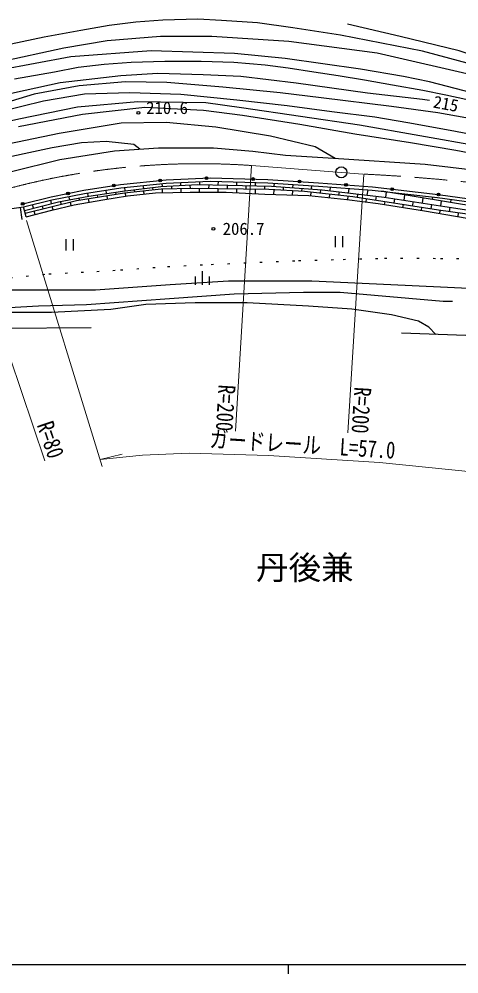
# Model space of a CAD drawing. Units: millimetres, scale not verified. Extents: x 40000 to 680000, y 20000 to 380000.
# Drawn here: x 139098 to 186354, y 204000 to 306695 of the extents above; entities that cross this region are included whole.
import ezdxf
from ezdxf.enums import TextEntityAlignment as Align

# ---------------------------------------------------------------- set-up
doc = ezdxf.new("R2010")
doc.units = ezdxf.units.MM
doc.header["$LTSCALE"] = 1000
doc.linetypes.add('CHAIN', pattern=[18.5, 12, -1.5, 3.5, -1.5])
doc.linetypes.add('DOTTED', pattern=[1.75, 0.25, -1.5])
for name, color, linetype, lineweight in [('M-BGD', 7, 'Continuous', 25), ('M-BMK', 2, 'CHAIN', 13), ('M-BMK-SRVR', 3, 'Continuous', 25), ('M-STR-HTXT', 7, 'Continuous', 13), ('M-TTL-BAND', 7, 'Continuous', 25)]:
    doc.layers.add(name, color=color, linetype=linetype, lineweight=lineweight)
doc.layers.add('M-BMK-HTXT', color=7, linetype='Continuous')
doc.styles.add('ＭＳ ゴシック', font='')
doc.styles.get('ＭＳ ゴシック').set_extended_font_data('MS Gothic')

msp = doc.modelspace()

# ---------------------------------------------------------------- hatches: boundary and pattern name
at = {"layer": 'M-BGD'}
for points in [[(159091, 289587, -0.41421), (159234, 289744, -0.41421), (159390, 289600, -1)], [(164089, 289494, -1), (164389, 289486, -0.41421), (164235, 289340, -0.41421)], [(149131, 288767, -0.41421), (149256, 288938, -0.41421), (149427, 288813, -1)], [(154099, 289325, -1), (154397, 289355, -0.41421), (154263, 289191, -0.41421)], [(169081, 289235, -1), (169380, 289216, -0.41421), (169221, 289076, -0.41421)], [(174068, 288878, -1), (174367, 288856, -0.41421), (174206, 288717, -0.41421)], [(144204, 287919, -1), (144499, 287977, -0.41421), (144380, 287801, -0.41421)], [(179047, 288422, -1), (179345, 288388, -0.41421), (179178, 288256, -0.41421)], [(184014, 287854, -1), (184311, 287813, -0.41421), (184142, 287685, -0.41421)], [(139330, 286830, -1), (139630, 286830, -0.41421), (139480, 286680, -0.41421)]]:
    msp.add_hatch(color=256, dxfattribs=at).paths.add_polyline_path(points)

# ---------------------------------------------------------------- linework, layer by layer
for p, q in [((150496, 288229), (150456, 288599)), ((152482, 288459), (152445, 288803)), ((153505, 288302), (153476, 288574)), ((154494, 288681), (154487, 289013)), ((155500, 288418), (155493, 288735)), ((156492, 288790), (156485, 289124)), ((157499, 288462), (157491, 288845)), ((158505, 288884), (158510, 289212)), ((159499, 288444), (159505, 288869)), ((160505, 288855), (160510, 289237)), ((161499, 288416), (161505, 288841)), ((162505, 288819), (162510, 289185)), ((163499, 288389), (163504, 288798)), ((164504, 288776), (164509, 289133)), ((165499, 288361), (165504, 288755)), ((166517, 288716), (166533, 289052)), ((167497, 288279), (167514, 288639)), ((168512, 288562), (168529, 288921)), ((170525, 288407), (170567, 288787)), ((172516, 288220), (172563, 288642)), ((144540, 287264), (144455, 287612)), ((146525, 287648), (146471, 287992)), ((147558, 287517), (147514, 287797)), ((148503, 287943), (148446, 288304)), ((148597, 287352), (148546, 287673)), ((149534, 287830), (149493, 288090)), ((150556, 287663), (150522, 287981)), ((151516, 288088), (151489, 288344)), ((152545, 287873), (152511, 288195)), ((154509, 288011), (154500, 288396)), ((156508, 288053), (156500, 288440)), ((158494, 288073), (158499, 288458)), ((160494, 288073), (160499, 288430)), ((162494, 288018), (162499, 288402)), ((164492, 287921), (164499, 288375)), ((166474, 287839), (166498, 288328)), ((168473, 287771), (168495, 288230)), ((169494, 288181), (169509, 288485)), ((170445, 287689), (170490, 288089)), ((171484, 287979), (171522, 288330)), ((172435, 287486), (172478, 287870)), ((173471, 287760), (173510, 288104)), ((174425, 287280), (174465, 287650)), ((174503, 287988), (174558, 288490)), ((175456, 287517), (175512, 287871)), ((176506, 287755), (176597, 288334)), ((177432, 287206), (177500, 287639)), ((195784, 285276), (178066, 288182)), ((178493, 287518), (178589, 288122)), ((179572, 287935), (179583, 288008)), ((180471, 287218), (180558, 287773)), ((181545, 287611), (181572, 287780)), ((183519, 287288), (183561, 287552)), ((140643, 286362), (140551, 286737)), ((141693, 286278), (141613, 286604)), ((142583, 286845), (142491, 287222)), ((143635, 286754), (143557, 287074)), ((144689, 286656), (144606, 286993)), ((145583, 287204), (145543, 287458)), ((146625, 287016), (146571, 287361)), ((176390, 287018), (176444, 287361)), ((178371, 286741), (178420, 287050)), ((179408, 286894), (179482, 287368)), ((180349, 286442), (180395, 286739)), ((181383, 286583), (181460, 287069)), ((182448, 286919), (182532, 287450)), ((183359, 286272), (183437, 286770)), ((184417, 286622), (184488, 287129)), ((185475, 286967), (185521, 287293)), ((139416, 285152), (139234, 286444)), ((139856, 285412), (139565, 286490)), ((140812, 285670), (140722, 286040)), ((142745, 286188), (142664, 286516)), ((182326, 286142), (182371, 286427)), ((184303, 285801), (184347, 286119)), ((185337, 285981), (185406, 286470)), ((186273, 285451), (186328, 285842)), ((144112, 283012), (144112, 281812)), ((144912, 283012), (144912, 281812)), ((173062, 283358), (173062, 282158)), ((173862, 283358), (173862, 282158)), ((158801, 278096), (158801, 279596)), ((158051, 278096), (158051, 278996)), ((159551, 278096), (159551, 278996))]:
    msp.add_line(p, q, dxfattribs=at)
for points in [[(213790, 293575), (207083, 295444), (198194, 298447), (189235, 301416), (182448, 303259), (173644, 304983), (168504, 305769), (164713, 306299), (160856, 306560), (158315, 306695), (154538, 306595), (151637, 306373), (148779, 306004), (145715, 305480), (141787, 304734), (138246, 303983), (132564, 302767), (125034, 300821), (120952, 299639), (113917, 297610), (106231, 295714), (101430, 295194)], [(212867, 295023), (207693, 295962), (200453, 298524), (192992, 301066), (186401, 303278), (180055, 304838), (174389, 306152)], [(218853, 292323), (214283, 292908), (209638, 293581), (204809, 295117), (197520, 297886), (188612, 300498), (177587, 303026), (168088, 304269), (159819, 304807), (154285, 304807), (148554, 304344), (143892, 303576), (136951, 302069), (129674, 300132), (123252, 298216), (115607, 296131), (107414, 294046), (100959, 292161), (93191, 289834), (89634, 288748)], [(221310, 291313), (213157, 292313), (206529, 293738), (200462, 295714), (195917, 296938), (192436, 297544), (183198, 299933), (180407, 300533), (175777, 301304), (167697, 302444), (162226, 302987), (153291, 303272), (144669, 302638), (136942, 301201), (132411, 300034), (125843, 297849), (117809, 294981), (109288, 292692), (101124, 290220), (94780, 287930), (90128, 285557), (81341, 284059)], [(187096, 298036), (184960, 298500), (182467, 299007), (179235, 299571), (176225, 300115), (173374, 300577), (170760, 300989), (167994, 301419), (165528, 301724), (162188, 302031), (158649, 302144), (154764, 302144), (151129, 302012), (148237, 301807), (145427, 301489), (142908, 300997), (138618, 300227)], [(187096, 298036), (184960, 298500), (182467, 299007), (179235, 299571), (176225, 300115), (173374, 300577), (170760, 300989), (167994, 301419), (165528, 301724), (162188, 302031), (158649, 302144), (154764, 302144), (151129, 302012), (148237, 301807), (145427, 301489), (142908, 300997), (138618, 300227)], [(183195, 297926), (182457, 298065), (176520, 298735), (168878, 299809), (162926, 300508), (158875, 300692), (153997, 300827), (150038, 300607), (143509, 299852), (137140, 298448), (132953, 296931), (129886, 295829), (124482, 294312), (120992, 293237), (116179, 291884), (111124, 290240), (105883, 288602), (100229, 286736), (94362, 285006), (87533, 282885), (80919, 281090), (75085, 279850), (74796, 279771)], [(230834, 286543), (226850, 287354), (223177, 287962), (219320, 288552), (214728, 289214), (209700, 290202), (203354, 291874), (194995, 294275), (189089, 295730), (184094, 296615), (179126, 297312), (171560, 298214), (167165, 298766), (160979, 299383), (154987, 299859), (150531, 299950), (145562, 299521), (140700, 298603), (135384, 297006)], [(190964, 293628), (185805, 294633), (180872, 295537), (177332, 296140), (172700, 296705), (167892, 297371), (162481, 297960), (156481, 298571), (151000, 298766), (146137, 298628), (141703, 297872), (137069, 296726)], [(208732, 288145), (204147, 289404), (198191, 291166), (188655, 292996), (175682, 295282), (163002, 297159), (159157, 297673), (151850, 297807), (145371, 297226), (139073, 295920), (134396, 294909), (129513, 293187), (122969, 291110), (114538, 288138), (104756, 285099), (92430, 281936), (88911, 280896), (78541, 278259), (74556, 277133), (72643, 275735), (72034, 274926), (71273, 271826)], [(201679, 289049), (199199, 289828), (195424, 290666), (190747, 291656), (186018, 292570), (181141, 293397), (175187, 294335), (169262, 295361), (163102, 296327), (158927, 296875), (152598, 297186), (145902, 296433), (139037, 295107)], [(173052, 291709), (170903, 292963), (166102, 294107), (160244, 295076), (154883, 295561), (150073, 295488), (143415, 294395), (136992, 293059), (130544, 291314), (124630, 289271), (119176, 287350), (112958, 285325), (107199, 283971), (100502, 282492), (93010, 280623), (86550, 278517), (81114, 277044), (78495, 276196), (77326, 275740), (76001, 275038), (75202, 274391), (74464, 273545), (73830, 272249), (73490, 270110)], [(152059, 292703), (151408, 293203), (148443, 293512), (145802, 293392), (142647, 292831), (135760, 291386), (129225, 289574), (122193, 287244), (116385, 285678), (109288, 283614), (103714, 281769), (97735, 280064), (91756, 278600), (87394, 277457), (81914, 276056), (79714, 275111), (78602, 274535), (77459, 273795), (76378, 272793), (75676, 271662), (74980, 268957)], [(78712, 266068), (80044, 267455), (83249, 269974), (86903, 272187), (89497, 273304), (105092, 278865), (122719, 285049), (133771, 288940), (138282, 290293), (143467, 291609), (149362, 292520), (154088, 292840), (159991, 292840), (164214, 292500), (167712, 292070), (172865, 291721), (182714, 291090), (188184, 290429), (195785, 289830), (202024, 289003), (210537, 287914), (221527, 286485), (234469, 284618), (243233, 283211)], [(139480, 286830), (142526, 287591), (146051, 288281), (149994, 288903), (154885, 289405), (159625, 289610), (165830, 289448), (171276, 289092), (177061, 288650), (184113, 287841), (196066, 286194)], [(139565, 286490), (142602, 287249), (146112, 287936), (150039, 288556), (154910, 289056), (159628, 289260), (165814, 289099), (171252, 288742), (177027, 288301), (184069, 287493), (196018, 285847)], [(139665, 286119), (143318, 287028), (146586, 287659), (150201, 288195), (154323, 288672), (158267, 288887), (161517, 288841), (166204, 288740), (171656, 288320), (178312, 287545), (184856, 286555), (195624, 284888)], [(195490, 284561), (184163, 286145), (174960, 287595), (169780, 288167), (165947, 288355), (157774, 288468), (154350, 288392), (150421, 287970), (145264, 287154), (139750, 285802)], [(139856, 285412), (142631, 286161), (145014, 286734), (148078, 287270), (150750, 287694), (153768, 287996), (157478, 288073), (161346, 288073), (165510, 287872), (170231, 287711), (174309, 287295), (177685, 286845), (182670, 286090), (187241, 285279), (189362, 284936), (195336, 284186), (196018, 285847)], [(81364, 264016), (83059, 265417), (85118, 266788), (88066, 268536), (92692, 270548), (103982, 274889), (118703, 280130), (129748, 283766), (136799, 286101), (139565, 286490)], [(220088, 276977), (217994, 277435), (214642, 277687), (209000, 277928), (202464, 277604), (196219, 277375), (190416, 277579), (180592, 278047), (170565, 278516), (161581, 278516), (155334, 278108), (147314, 277532), (136940, 277532), (128005, 276571), (119793, 275139), (112276, 273372), (104029, 270776), (97325, 268998), (89096, 267130)], [(222235, 278856), (221820, 277282), (218023, 276615), (213876, 275283), (208073, 275393), (204758, 274986), (201907, 274005), (199255, 272652), (197679, 272182), (195767, 272167), (187087, 272649), (180191, 272901)], [(185679, 276331), (184679, 276332), (173595, 277284), (169657, 277284), (162217, 277096), (155259, 276591), (146326, 275956), (141165, 275803), (132329, 275304), (124730, 274548), (112974, 271710), (103465, 268649), (92643, 265468), (86510, 263158), (84104, 261896)], [(183884, 272766), (183133, 273555), (182006, 274192), (179121, 274903), (174850, 275493), (170209, 275804), (163594, 276172), (158023, 276172), (152699, 275984), (148956, 275469), (142574, 275132), (136879, 275132)], [(146843, 273480), (137259, 273421), (128043, 272742), (120127, 271363), (108314, 268146), (100417, 264668), (95616, 262445), (90962, 261207), (87003, 259652)]]:
    msp.add_lwpolyline(points, dxfattribs=at)
at = {"layer": 'M-BGD', "linetype": 'DOTTED'}
msp.add_lwpolyline([(125289, 281003), (125265, 280181), (125446, 279234), (126371, 278252), (127394, 277878), (131539, 278152), (136388, 278696), (142282, 279290), (147439, 279551), (149985, 279727), (155047, 280082), (159735, 280308), (169123, 280730), (173912, 280852), (178345, 280969), (184364, 280963), (187874, 280913), (188826, 281029), (189709, 281270), (190225, 281508), (190724, 282115), (190959, 282917), (191011, 283477)], dxfattribs=at)
at = {"layer": 'M-BGD'}
for centre in [(151914, 296611), (159241, 289594), (164239, 289490), (149279, 288790), (154248, 289340), (169231, 289226), (174218, 288867), (144351, 287948), (179196, 288405), (184163, 287834), (139480, 286830), (159974, 284144)]:
    msp.add_circle(centre, 150, dxfattribs=at)
at = {"layer": 'M-BMK'}
msp.add_line((164062, 290948), (176128, 290024), dxfattribs=at)
for centre, radius, start, end in [((158459, 211144), 80000, 85.98429, 108.9158), ((166229, 90269), 200000, 80.7226, 87.16292)]:
    msp.add_arc(centre, radius, start, end, dxfattribs=at)
at = {"layer": 'M-BMK-SRVR'}
msp.add_circle((173724, 290208), 600, dxfattribs=at)
at = {"layer": 'M-STR-HTXT'}
for p, q in [((164062, 290948), (162353, 262377)), ((176128, 290024), (174434, 262206)), ((141877, 259186), (132525, 286824)), ((139903, 285037), (148023, 258589)), ((147796, 259329), (150180, 259914))]:
    msp.add_line(p, q, dxfattribs=at)
msp.add_lwpolyline([(147796, 259329), (152362, 259792), (157377, 260024), (165911, 259761), (177817, 259011), (190913, 257673)], dxfattribs=at)
at = {"layer": 'M-TTL-BAND'}
for p, q in [((40000, 205000), (579000, 205000)), ((168000, 205000), (168000, 204000))]:
    msp.add_line(p, q, dxfattribs=at)

# ---------------------------------------------------------------- texts
at = {"layer": 'M-BGD', "style": 'ＭＳ ゴシック'}
msp.add_text('215', height=1320, rotation=349.385, dxfattribs=at).set_placement((184962, 297595), align=Align.MIDDLE_CENTER)
msp.add_text('210.6', height=1320, dxfattribs=at).set_placement((152749, 296091), align=Align.BOTTOM_LEFT)
msp.add_text('206.7', height=1320, dxfattribs=at).set_placement((160974, 284144), align=Align.MIDDLE_LEFT)
at = {"layer": 'M-BMK-HTXT', "style": 'ＭＳ ゴシック'}
msp.add_text('丹後兼', height=2566, dxfattribs=at).set_placement((169799, 247704), align=Align.MIDDLE_CENTER)
at = {"layer": 'M-STR-HTXT', "style": 'ＭＳ ゴシック', "width": 0.8}
msp.add_text('R=200', height=1833, rotation=266.577, dxfattribs=at).set_placement((162068, 262325), align=Align.TOP_RIGHT)
for s, rotation, p in [('R=200', 266.516, (174270, 262216)), ('R=80', 288.695, (141742, 259096))]:
    msp.add_text(s, height=1833, rotation=rotation, dxfattribs=at).set_placement(p, align=Align.BOTTOM_RIGHT)
msp.add_text('ガードレール\u3000L=57.0', height=1833, rotation=356.395, dxfattribs=at).set_placement((169461, 259486), align=Align.BOTTOM_CENTER)

doc.saveas('drawing.dxf')
